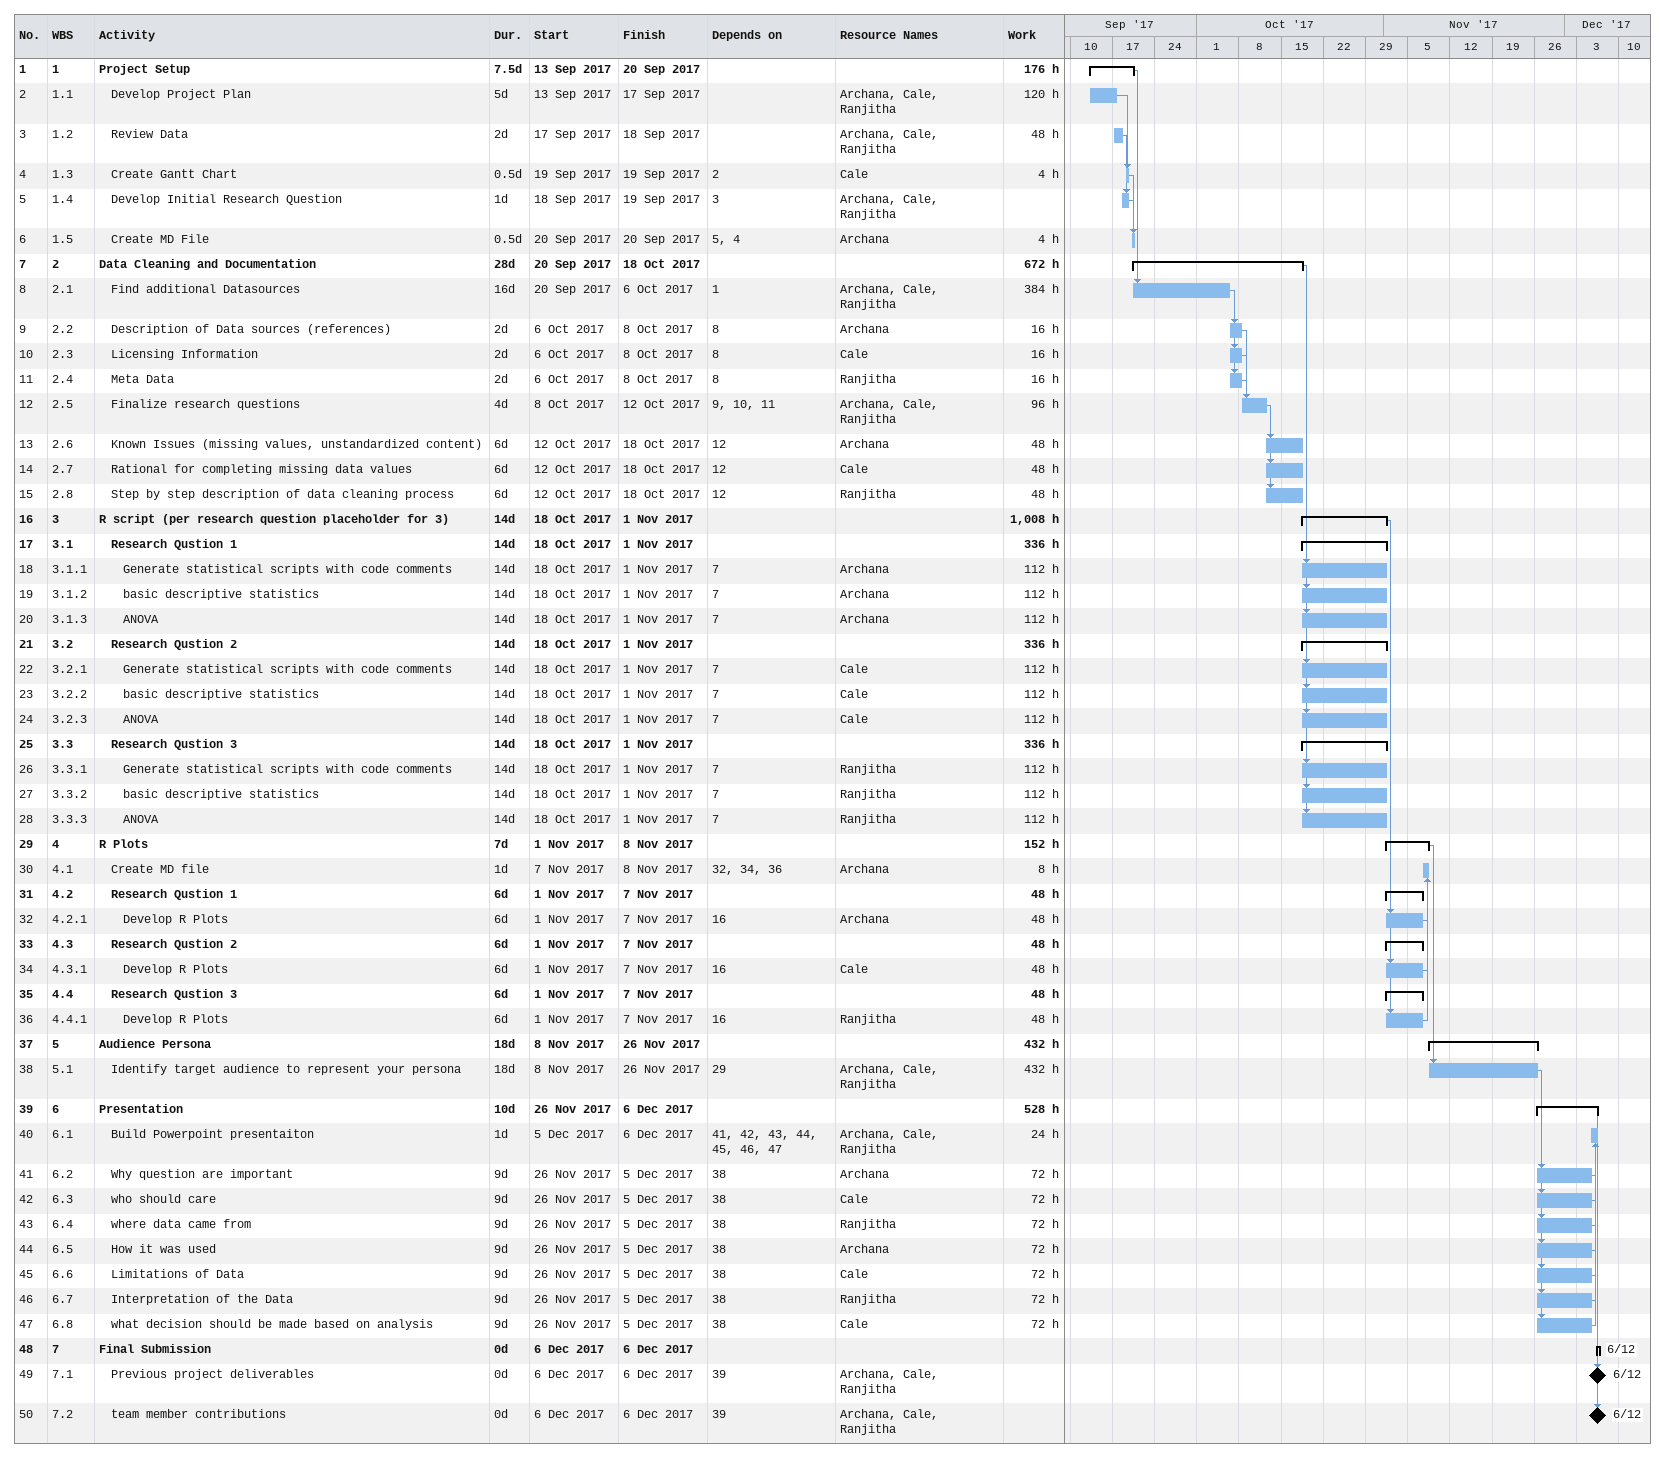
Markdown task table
| ID | WBS | Task | Duration | Start | Finish | Predecessors | Resources | Work (h) |
|---|---|---|---|---|---|---|---|---|
| 1 | 1 | **Project Setup** | 7.5d | 2017-09-13 | 2017-09-20 |  |  | 176 |
| 2 | 1.1 | Develop Project Plan | 5d | 2017-09-13 | 2017-09-17 |  | Archana, Cale, Ranjitha | 120 |
| 3 | 1.2 | Review Data | 2d | 2017-09-17 | 2017-09-18 |  | Archana, Cale, Ranjitha | 48 |
| 4 | 1.3 | Create Gantt Chart | 0.5d | 2017-09-19 | 2017-09-19 | 2 | Cale | 4 |
| 5 | 1.4 | Develop Initial Research Question | 1d | 2017-09-18 | 2017-09-19 | 3 | Archana, Cale, Ranjitha |  |
| 6 | 1.5 | Create MD File | 0.5d | 2017-09-20 | 2017-09-20 | 5, 4 | Archana | 4 |
| 7 | 2 | **Data Cleaning and Documentation** | 28d | 2017-09-20 | 2017-10-18 |  |  | 672 |
| 8 | 2.1 | Find additional Datasources | 16d | 2017-09-20 | 2017-10-06 | 1 | Archana, Cale, Ranjitha | 384 |
| 9 | 2.2 | Description of Data sources (references) | 2d | 2017-10-06 | 2017-10-08 | 8 | Archana | 16 |
| 10 | 2.3 | Licensing Information | 2d | 2017-10-06 | 2017-10-08 | 8 | Cale | 16 |
| 11 | 2.4 | Meta Data | 2d | 2017-10-06 | 2017-10-08 | 8 | Ranjitha | 16 |
| 12 | 2.5 | Finalize research questions | 4d | 2017-10-08 | 2017-10-12 | 9, 10, 11 | Archana, Cale, Ranjitha | 96 |
| 13 | 2.6 | Known Issues (missing values, unstandardized content) | 6d | 2017-10-12 | 2017-10-18 | 12 | Archana | 48 |
| 14 | 2.7 | Rational for completing missing data values | 6d | 2017-10-12 | 2017-10-18 | 12 | Cale | 48 |
| 15 | 2.8 | Step by step description of data cleaning process | 6d | 2017-10-12 | 2017-10-18 | 12 | Ranjitha | 48 |
| 16 | 3 | **R script (per research question placeholder for 3)** | 14d | 2017-10-18 | 2017-11-01 |  |  | 1008 |
| 17 | 3.1 | **Research Qustion 1** | 14d | 2017-10-18 | 2017-11-01 |  |  | 336 |
| 18 | 3.1.1 | Generate statistical scripts with code comments | 14d | 2017-10-18 | 2017-11-01 | 7 | Archana | 112 |
| 19 | 3.1.2 | basic descriptive statistics | 14d | 2017-10-18 | 2017-11-01 | 7 | Archana | 112 |
| 20 | 3.1.3 | ANOVA | 14d | 2017-10-18 | 2017-11-01 | 7 | Archana | 112 |
| 21 | 3.2 | **Research Qustion 2** | 14d | 2017-10-18 | 2017-11-01 |  |  | 336 |
| 22 | 3.2.1 | Generate statistical scripts with code comments | 14d | 2017-10-18 | 2017-11-01 | 7 | Cale | 112 |
| 23 | 3.2.2 | basic descriptive statistics | 14d | 2017-10-18 | 2017-11-01 | 7 | Cale | 112 |
| 24 | 3.2.3 | ANOVA | 14d | 2017-10-18 | 2017-11-01 | 7 | Cale | 112 |
| 25 | 3.3 | **Research Qustion 3** | 14d | 2017-10-18 | 2017-11-01 |  |  | 336 |
| 26 | 3.3.1 | Generate statistical scripts with code comments | 14d | 2017-10-18 | 2017-11-01 | 7 | Ranjitha | 112 |
| 27 | 3.3.2 | basic descriptive statistics | 14d | 2017-10-18 | 2017-11-01 | 7 | Ranjitha | 112 |
| 28 | 3.3.3 | ANOVA | 14d | 2017-10-18 | 2017-11-01 | 7 | Ranjitha | 112 |
| 29 | 4 | **R Plots** | 7d | 2017-11-01 | 2017-11-08 |  |  | 152 |
| 30 | 4.1 | Create MD file | 1d | 2017-11-07 | 2017-11-08 | 32, 34, 36 | Archana | 8 |
| 31 | 4.2 | **Research Qustion 1** | 6d | 2017-11-01 | 2017-11-07 |  |  | 48 |
| 32 | 4.2.1 | Develop R Plots | 6d | 2017-11-01 | 2017-11-07 | 16 | Archana | 48 |
| 33 | 4.3 | **Research Qustion 2** | 6d | 2017-11-01 | 2017-11-07 |  |  | 48 |
| 34 | 4.3.1 | Develop R Plots | 6d | 2017-11-01 | 2017-11-07 | 16 | Cale | 48 |
| 35 | 4.4 | **Research Qustion 3** | 6d | 2017-11-01 | 2017-11-07 |  |  | 48 |
| 36 | 4.4.1 | Develop R Plots | 6d | 2017-11-01 | 2017-11-07 | 16 | Ranjitha | 48 |
| 37 | 5 | **Audience Persona** | 18d | 2017-11-08 | 2017-11-26 |  |  | 432 |
| 38 | 5.1 | Identify target audience to represent your persona | 18d | 2017-11-08 | 2017-11-26 | 29 | Archana, Cale, Ranjitha | 432 |
| 39 | 6 | **Presentation** | 10d | 2017-11-26 | 2017-12-06 |  |  | 528 |
| 40 | 6.1 | Build Powerpoint presentaiton | 1d | 2017-12-05 | 2017-12-06 | 41, 42, 43, 44, 45, 46, 47 | Archana, Cale, Ranjitha | 24 |
| 41 | 6.2 | Why question are important | 9d | 2017-11-26 | 2017-12-05 | 38 | Archana | 72 |
| 42 | 6.3 | who should care | 9d | 2017-11-26 | 2017-12-05 | 38 | Cale | 72 |
| 43 | 6.4 | where data came from | 9d | 2017-11-26 | 2017-12-05 | 38 | Ranjitha | 72 |
| 44 | 6.5 | How it was used | 9d | 2017-11-26 | 2017-12-05 | 38 | Archana | 72 |
| 45 | 6.6 | Limitations of Data | 9d | 2017-11-26 | 2017-12-05 | 38 | Cale | 72 |
| 46 | 6.7 | Interpretation of the Data | 9d | 2017-11-26 | 2017-12-05 | 38 | Ranjitha | 72 |
| 47 | 6.8 | what decision should be made based on analysis | 9d | 2017-11-26 | 2017-12-05 | 38 | Cale | 72 |
| 48 | 7 | **Final Submission** | 0d | 2017-12-06 | 2017-12-06 |  |  |  |
| 49 | 7.1 | Previous project deliverables | 0d | 2017-12-06 | 2017-12-06 | 39 | Archana, Cale, Ranjitha |  |
| 50 | 7.2 | team member contributions | 0d | 2017-12-06 | 2017-12-06 | 39 | Archana, Cale, Ranjitha |  |
